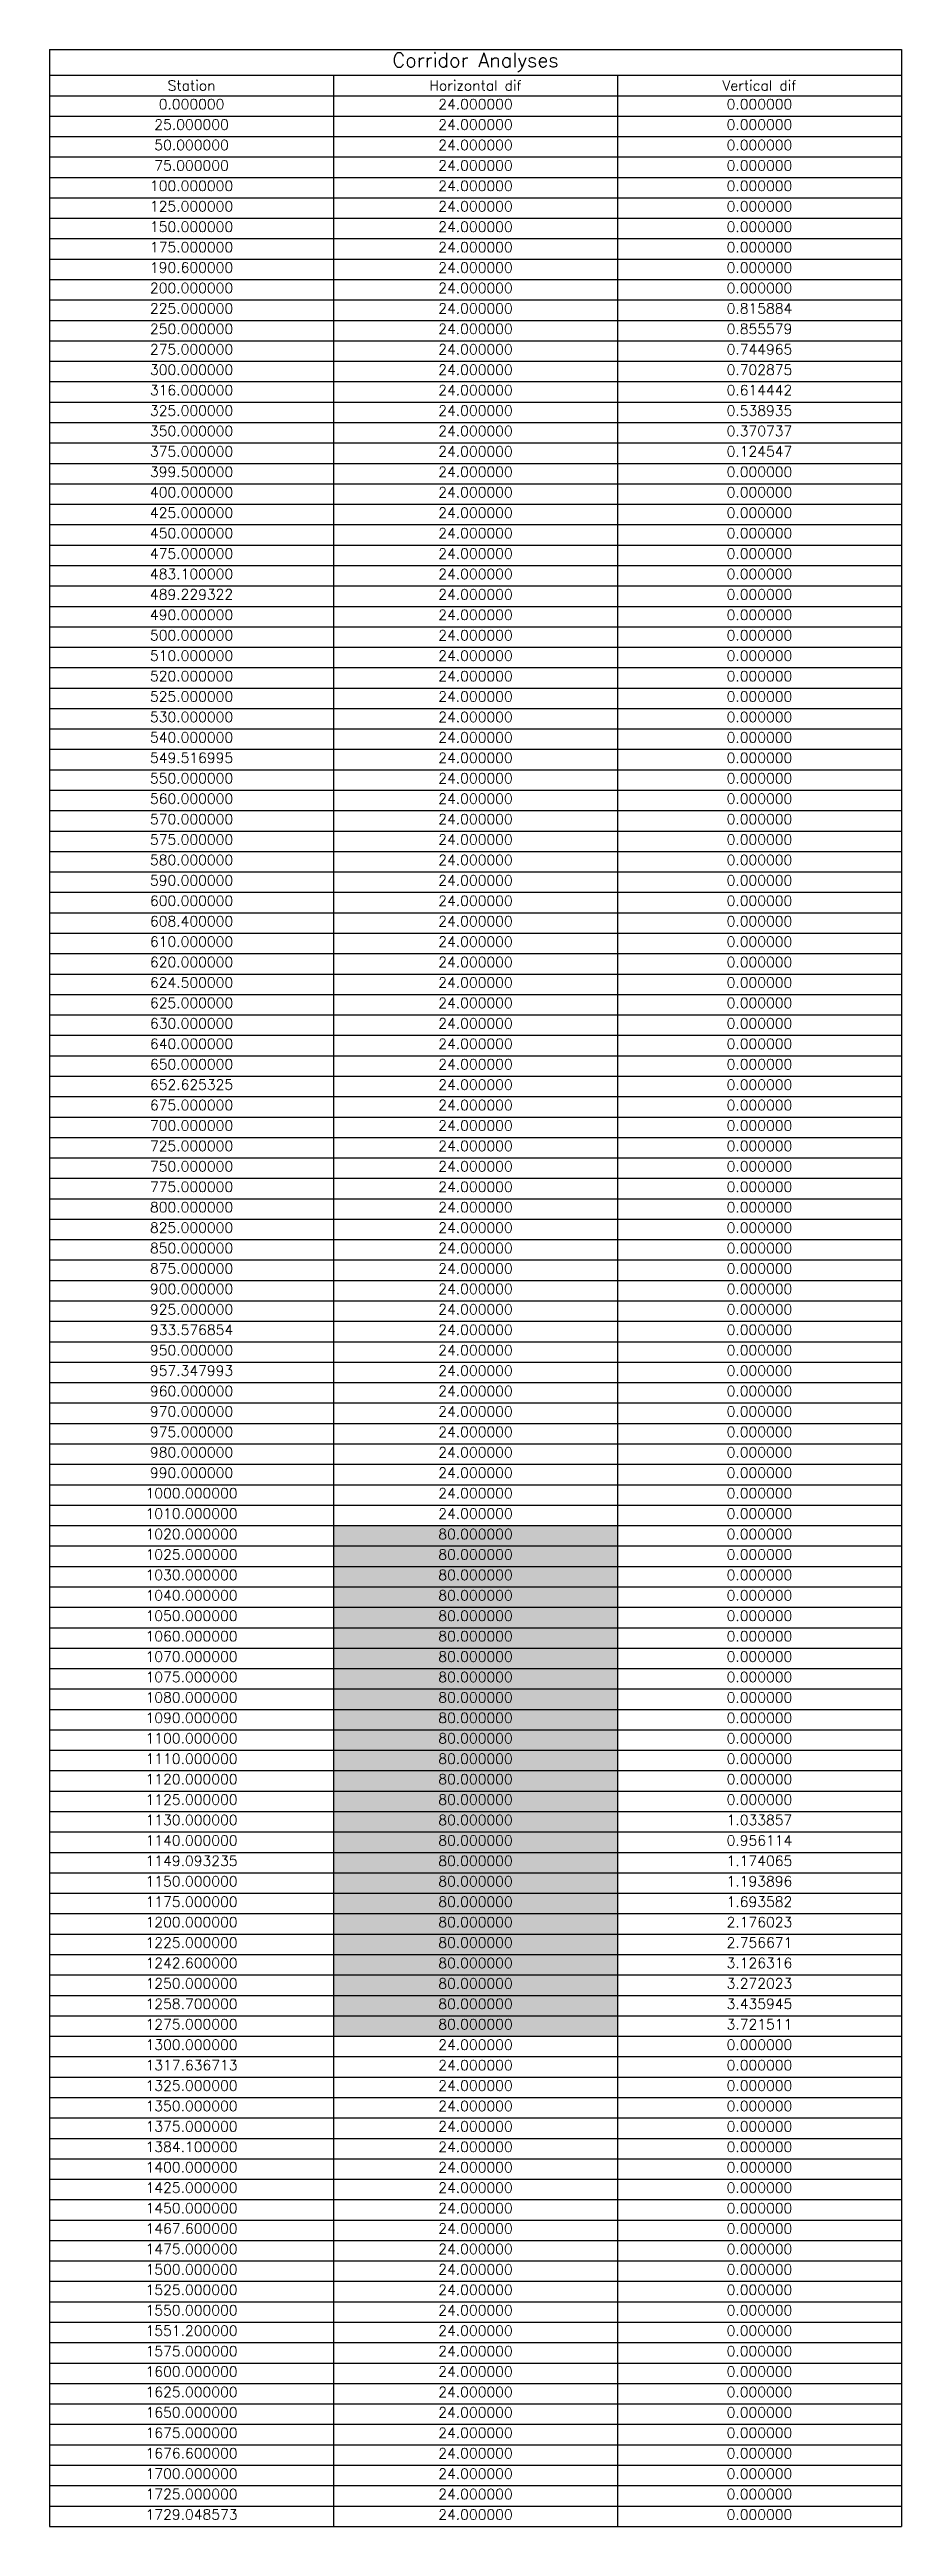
# Model space of a CAD drawing. Header units: feet. Extents: x 4905 to 6015, y 4206 to 4449.
# Drawn here: x 6000 to 6015, y 4206.35 to 4250 of the extents above.
import ezdxf

# ---------------------------------------------------------------- set-up
doc = ezdxf.new("R2010")
doc.units = ezdxf.units.FT
doc.header["$MEASUREMENT"] = 0
doc.styles.get("Standard").update_dxf_attribs({"font": 'simplex.shx'})

# ---------------------------------------------------------------- blocks, each defined once
blk = doc.blocks.new('*T37')
at = {"color": 0, "linetype": 'ByBlock', "lineweight": -2, "transparency": 16777216}
for p, q in [((0, 0), (15, 0)), ((0, 0), (0, -43.653)), ((15, 0), (15, -43.653)), ((0, -0.453), (15, -0.453)), ((0, -0.813), (15, -0.813)), ((5, -0.453), (5, -43.653)), ((10, -0.453), (10, -43.653)), ((0, -1.173), (15, -1.173)), ((0, -1.533), (15, -1.533)), ((0, -1.893), (15, -1.893)), ((0, -2.253), (15, -2.253)), ((0, -2.613), (15, -2.613)), ((0, -2.973), (15, -2.973)), ((0, -3.333), (15, -3.333)), ((0, -3.693), (15, -3.693)), ((0, -4.053), (15, -4.053)), ((0, -4.413), (15, -4.413)), ((0, -4.773), (15, -4.773)), ((0, -5.133), (15, -5.133)), ((0, -5.493), (15, -5.493)), ((0, -5.853), (15, -5.853)), ((0, -6.213), (15, -6.213)), ((0, -6.573), (15, -6.573)), ((0, -6.933), (15, -6.933)), ((0, -7.293), (15, -7.293)), ((0, -7.653), (15, -7.653)), ((0, -8.013), (15, -8.013)), ((0, -8.373), (15, -8.373)), ((0, -8.733), (15, -8.733)), ((0, -9.093), (15, -9.093)), ((0, -9.453), (15, -9.453)), ((0, -9.813), (15, -9.813)), ((0, -10.173), (15, -10.173)), ((0, -10.533), (15, -10.533)), ((0, -10.893), (15, -10.893)), ((0, -11.253), (15, -11.253)), ((0, -11.613), (15, -11.613)), ((0, -11.973), (15, -11.973)), ((0, -12.333), (15, -12.333)), ((0, -12.693), (15, -12.693)), ((0, -13.053), (15, -13.053)), ((0, -13.413), (15, -13.413)), ((0, -13.773), (15, -13.773)), ((0, -14.133), (15, -14.133)), ((0, -14.493), (15, -14.493)), ((0, -14.853), (15, -14.853)), ((0, -15.213), (15, -15.213)), ((0, -15.573), (15, -15.573)), ((0, -15.933), (15, -15.933)), ((0, -16.293), (15, -16.293)), ((0, -16.653), (15, -16.653)), ((0, -17.013), (15, -17.013)), ((0, -17.373), (15, -17.373)), ((0, -17.733), (15, -17.733)), ((0, -18.093), (15, -18.093)), ((0, -18.453), (15, -18.453)), ((0, -18.813), (15, -18.813)), ((0, -19.173), (15, -19.173)), ((0, -19.533), (15, -19.533)), ((0, -19.893), (15, -19.893)), ((0, -20.253), (15, -20.253)), ((0, -20.613), (15, -20.613)), ((0, -20.973), (15, -20.973)), ((0, -21.333), (15, -21.333)), ((0, -21.693), (15, -21.693)), ((0, -22.053), (15, -22.053)), ((0, -22.413), (15, -22.413)), ((0, -22.773), (15, -22.773)), ((0, -23.133), (15, -23.133)), ((0, -23.493), (15, -23.493)), ((0, -23.853), (15, -23.853)), ((0, -24.213), (15, -24.213)), ((0, -24.573), (15, -24.573)), ((0, -24.933), (15, -24.933)), ((0, -25.293), (15, -25.293)), ((0, -25.653), (15, -25.653)), ((0, -26.013), (15, -26.013)), ((0, -26.373), (15, -26.373)), ((0, -26.733), (15, -26.733)), ((0, -27.093), (15, -27.093)), ((0, -27.453), (15, -27.453)), ((0, -27.813), (15, -27.813)), ((0, -28.173), (15, -28.173)), ((0, -28.533), (15, -28.533)), ((0, -28.893), (15, -28.893)), ((0, -29.253), (15, -29.253)), ((0, -29.613), (15, -29.613)), ((0, -29.973), (15, -29.973)), ((0, -30.333), (15, -30.333)), ((0, -30.693), (15, -30.693)), ((0, -31.053), (15, -31.053)), ((0, -31.413), (15, -31.413)), ((0, -31.773), (15, -31.773)), ((0, -32.133), (15, -32.133)), ((0, -32.493), (15, -32.493)), ((0, -32.853), (15, -32.853)), ((0, -33.213), (15, -33.213)), ((0, -33.573), (15, -33.573)), ((0, -33.933), (15, -33.933)), ((0, -34.293), (15, -34.293)), ((0, -34.653), (15, -34.653)), ((0, -35.013), (15, -35.013)), ((0, -35.373), (15, -35.373)), ((0, -35.733), (15, -35.733)), ((0, -36.093), (15, -36.093)), ((0, -36.453), (15, -36.453)), ((0, -36.813), (15, -36.813)), ((0, -37.173), (15, -37.173)), ((0, -37.533), (15, -37.533)), ((0, -37.893), (15, -37.893)), ((0, -38.253), (15, -38.253)), ((0, -38.613), (15, -38.613)), ((0, -38.973), (15, -38.973)), ((0, -39.333), (15, -39.333)), ((0, -39.693), (15, -39.693)), ((0, -40.053), (15, -40.053)), ((0, -40.413), (15, -40.413)), ((0, -40.773), (15, -40.773)), ((0, -41.133), (15, -41.133)), ((0, -41.493), (15, -41.493)), ((0, -41.853), (15, -41.853)), ((0, -42.213), (15, -42.213)), ((0, -42.573), (15, -42.573)), ((0, -42.933), (15, -42.933)), ((0, -43.293), (15, -43.293)), ((0, -43.653), (15, -43.653))]:
    blk.add_line(p, q, dxfattribs=at)
at = {"color": 70, "true_color": 0x7fff00, "transparency": 16777216}
for points in [[(5, -26.013), (5, -26.373), (10, -26.013), (10, -26.373)], [(5, -26.373), (5, -26.733), (10, -26.373), (10, -26.733)], [(5, -26.733), (5, -27.093), (10, -26.733), (10, -27.093)], [(5, -27.093), (5, -27.453), (10, -27.093), (10, -27.453)], [(5, -27.453), (5, -27.813), (10, -27.453), (10, -27.813)], [(5, -27.813), (5, -28.173), (10, -27.813), (10, -28.173)], [(5, -28.173), (5, -28.533), (10, -28.173), (10, -28.533)], [(5, -28.533), (5, -28.893), (10, -28.533), (10, -28.893)], [(5, -28.893), (5, -29.253), (10, -28.893), (10, -29.253)], [(5, -29.253), (5, -29.613), (10, -29.253), (10, -29.613)], [(5, -29.613), (5, -29.973), (10, -29.613), (10, -29.973)], [(5, -29.973), (5, -30.333), (10, -29.973), (10, -30.333)], [(5, -30.333), (5, -30.693), (10, -30.333), (10, -30.693)], [(5, -30.693), (5, -31.053), (10, -30.693), (10, -31.053)], [(5, -31.053), (5, -31.413), (10, -31.053), (10, -31.413)], [(5, -31.413), (5, -31.773), (10, -31.413), (10, -31.773)], [(5, -31.773), (5, -32.133), (10, -31.773), (10, -32.133)], [(5, -32.133), (5, -32.493), (10, -32.133), (10, -32.493)], [(5, -32.493), (5, -32.853), (10, -32.493), (10, -32.853)], [(5, -32.853), (5, -33.213), (10, -32.853), (10, -33.213)], [(5, -33.213), (5, -33.573), (10, -33.213), (10, -33.573)], [(5, -33.573), (5, -33.933), (10, -33.573), (10, -33.933)], [(5, -33.933), (5, -34.293), (10, -33.933), (10, -34.293)], [(5, -34.293), (5, -34.653), (10, -34.293), (10, -34.653)], [(5, -34.653), (5, -35.013), (10, -34.653), (10, -35.013)]]:
    blk.add_solid(points, dxfattribs=at)
at = {"color": 0, "transparency": 16777216}
for s, insert, char_height, width, attachment_point in [('Corridor Analyses', (7.5, -0.227), 0.25, 14.88, 5), ('Station', (2.5, -0.633), 0.18, 4.88, 5), ('Horizontal dif', (7.5, -0.633), 0.18, 4.88, 5), ('Vertical dif', (12.5, -0.633), 0.18, 4.88, 5), ('25.000000', (2.5, -1.233), 0.18, 4.88, 2), ('0.000000', (2.5, -0.873), 0.18, 4.88, 2), ('24.000000', (7.5, -0.873), 0.18, 4.88, 2), ('24.000000', (7.5, -1.233), 0.18, 4.88, 2), ('0.000000', (12.5, -0.873), 0.18, 4.88, 2), ('0.000000', (12.5, -1.233), 0.18, 4.88, 2), ('50.000000', (2.5, -1.593), 0.18, 4.88, 2), ('24.000000', (7.5, -1.593), 0.18, 4.88, 2), ('0.000000', (12.5, -1.593), 0.18, 4.88, 2), ('75.000000', (2.5, -1.953), 0.18, 4.88, 2), ('24.000000', (7.5, -1.953), 0.18, 4.88, 2), ('0.000000', (12.5, -1.953), 0.18, 4.88, 2), ('100.000000', (2.5, -2.313), 0.18, 4.88, 2), ('24.000000', (7.5, -2.313), 0.18, 4.88, 2), ('0.000000', (12.5, -2.313), 0.18, 4.88, 2), ('125.000000', (2.5, -2.673), 0.18, 4.88, 2), ('150.000000', (2.5, -3.033), 0.18, 4.88, 2), ('24.000000', (7.5, -2.673), 0.18, 4.88, 2), ('24.000000', (7.5, -3.033), 0.18, 4.88, 2), ('0.000000', (12.5, -2.673), 0.18, 4.88, 2), ('0.000000', (12.5, -3.033), 0.18, 4.88, 2), ('175.000000', (2.5, -3.393), 0.18, 4.88, 2), ('24.000000', (7.5, -3.393), 0.18, 4.88, 2), ('0.000000', (12.5, -3.393), 0.18, 4.88, 2), ('190.600000', (2.5, -3.753), 0.18, 4.88, 2), ('24.000000', (7.5, -3.753), 0.18, 4.88, 2), ('0.000000', (12.5, -3.753), 0.18, 4.88, 2), ('200.000000', (2.5, -4.113), 0.18, 4.88, 2), ('24.000000', (7.5, -4.113), 0.18, 4.88, 2), ('0.000000', (12.5, -4.113), 0.18, 4.88, 2), ('225.000000', (2.5, -4.473), 0.18, 4.88, 2), ('24.000000', (7.5, -4.473), 0.18, 4.88, 2), ('0.815884', (12.5, -4.473), 0.18, 4.88, 2), ('250.000000', (2.5, -4.833), 0.18, 4.88, 2), ('275.000000', (2.5, -5.193), 0.18, 4.88, 2), ('24.000000', (7.5, -4.833), 0.18, 4.88, 2), ('24.000000', (7.5, -5.193), 0.18, 4.88, 2), ('0.855579', (12.5, -4.833), 0.18, 4.88, 2), ('0.744965', (12.5, -5.193), 0.18, 4.88, 2), ('300.000000', (2.5, -5.553), 0.18, 4.88, 2), ('24.000000', (7.5, -5.553), 0.18, 4.88, 2), ('0.702875', (12.5, -5.553), 0.18, 4.88, 2), ('316.000000', (2.5, -5.913), 0.18, 4.88, 2), ('24.000000', (7.5, -5.913), 0.18, 4.88, 2), ('0.614442', (12.5, -5.913), 0.18, 4.88, 2), ('325.000000', (2.5, -6.273), 0.18, 4.88, 2), ('24.000000', (7.5, -6.273), 0.18, 4.88, 2), ('0.538935', (12.5, -6.273), 0.18, 4.88, 2), ('350.000000', (2.5, -6.633), 0.18, 4.88, 2), ('24.000000', (7.5, -6.633), 0.18, 4.88, 2), ('0.370737', (12.5, -6.633), 0.18, 4.88, 2), ('375.000000', (2.5, -6.993), 0.18, 4.88, 2), ('399.500000', (2.5, -7.353), 0.18, 4.88, 2), ('24.000000', (7.5, -6.993), 0.18, 4.88, 2), ('24.000000', (7.5, -7.353), 0.18, 4.88, 2), ('0.124547', (12.5, -6.993), 0.18, 4.88, 2), ('0.000000', (12.5, -7.353), 0.18, 4.88, 2), ('400.000000', (2.5, -7.713), 0.18, 4.88, 2), ('24.000000', (7.5, -7.713), 0.18, 4.88, 2), ('0.000000', (12.5, -7.713), 0.18, 4.88, 2), ('425.000000', (2.5, -8.073), 0.18, 4.88, 2), ('24.000000', (7.5, -8.073), 0.18, 4.88, 2), ('0.000000', (12.5, -8.073), 0.18, 4.88, 2), ('450.000000', (2.5, -8.433), 0.18, 4.88, 2), ('24.000000', (7.5, -8.433), 0.18, 4.88, 2), ('0.000000', (12.5, -8.433), 0.18, 4.88, 2), ('475.000000', (2.5, -8.793), 0.18, 4.88, 2), ('483.100000', (2.5, -9.153), 0.18, 4.88, 2), ('24.000000', (7.5, -8.793), 0.18, 4.88, 2), ('24.000000', (7.5, -9.153), 0.18, 4.88, 2), ('0.000000', (12.5, -8.793), 0.18, 4.88, 2), ('0.000000', (12.5, -9.153), 0.18, 4.88, 2), ('489.229322', (2.5, -9.513), 0.18, 4.88, 2), ('24.000000', (7.5, -9.513), 0.18, 4.88, 2), ('0.000000', (12.5, -9.513), 0.18, 4.88, 2), ('490.000000', (2.5, -9.873), 0.18, 4.88, 2), ('24.000000', (7.5, -9.873), 0.18, 4.88, 2), ('0.000000', (12.5, -9.873), 0.18, 4.88, 2), ('500.000000', (2.5, -10.233), 0.18, 4.88, 2), ('24.000000', (7.5, -10.233), 0.18, 4.88, 2), ('0.000000', (12.5, -10.233), 0.18, 4.88, 2), ('510.000000', (2.5, -10.593), 0.18, 4.88, 2), ('24.000000', (7.5, -10.593), 0.18, 4.88, 2), ('0.000000', (12.5, -10.593), 0.18, 4.88, 2), ('520.000000', (2.5, -10.953), 0.18, 4.88, 2), ('525.000000', (2.5, -11.313), 0.18, 4.88, 2), ('24.000000', (7.5, -10.953), 0.18, 4.88, 2), ('24.000000', (7.5, -11.313), 0.18, 4.88, 2), ('0.000000', (12.5, -10.953), 0.18, 4.88, 2), ('0.000000', (12.5, -11.313), 0.18, 4.88, 2), ('530.000000', (2.5, -11.673), 0.18, 4.88, 2), ('24.000000', (7.5, -11.673), 0.18, 4.88, 2), ('0.000000', (12.5, -11.673), 0.18, 4.88, 2), ('540.000000', (2.5, -12.033), 0.18, 4.88, 2), ('24.000000', (7.5, -12.033), 0.18, 4.88, 2), ('0.000000', (12.5, -12.033), 0.18, 4.88, 2), ('549.516995', (2.5, -12.393), 0.18, 4.88, 2), ('24.000000', (7.5, -12.393), 0.18, 4.88, 2), ('0.000000', (12.5, -12.393), 0.18, 4.88, 2), ('550.000000', (2.5, -12.753), 0.18, 4.88, 2), ('24.000000', (7.5, -12.753), 0.18, 4.88, 2), ('0.000000', (12.5, -12.753), 0.18, 4.88, 2), ('560.000000', (2.5, -13.113), 0.18, 4.88, 2), ('570.000000', (2.5, -13.473), 0.18, 4.88, 2), ('24.000000', (7.5, -13.113), 0.18, 4.88, 2), ('24.000000', (7.5, -13.473), 0.18, 4.88, 2), ('0.000000', (12.5, -13.113), 0.18, 4.88, 2), ('0.000000', (12.5, -13.473), 0.18, 4.88, 2), ('575.000000', (2.5, -13.833), 0.18, 4.88, 2), ('24.000000', (7.5, -13.833), 0.18, 4.88, 2), ('0.000000', (12.5, -13.833), 0.18, 4.88, 2), ('580.000000', (2.5, -14.193), 0.18, 4.88, 2), ('24.000000', (7.5, -14.193), 0.18, 4.88, 2), ('0.000000', (12.5, -14.193), 0.18, 4.88, 2), ('590.000000', (2.5, -14.553), 0.18, 4.88, 2), ('24.000000', (7.5, -14.553), 0.18, 4.88, 2), ('0.000000', (12.5, -14.553), 0.18, 4.88, 2), ('600.000000', (2.5, -14.913), 0.18, 4.88, 2), ('608.400000', (2.5, -15.273), 0.18, 4.88, 2), ('24.000000', (7.5, -14.913), 0.18, 4.88, 2), ('24.000000', (7.5, -15.273), 0.18, 4.88, 2), ('0.000000', (12.5, -14.913), 0.18, 4.88, 2), ('0.000000', (12.5, -15.273), 0.18, 4.88, 2), ('610.000000', (2.5, -15.633), 0.18, 4.88, 2), ('24.000000', (7.5, -15.633), 0.18, 4.88, 2), ('0.000000', (12.5, -15.633), 0.18, 4.88, 2), ('620.000000', (2.5, -15.993), 0.18, 4.88, 2), ('24.000000', (7.5, -15.993), 0.18, 4.88, 2), ('0.000000', (12.5, -15.993), 0.18, 4.88, 2), ('624.500000', (2.5, -16.353), 0.18, 4.88, 2), ('24.000000', (7.5, -16.353), 0.18, 4.88, 2), ('0.000000', (12.5, -16.353), 0.18, 4.88, 2), ('625.000000', (2.5, -16.713), 0.18, 4.88, 2), ('24.000000', (7.5, -16.713), 0.18, 4.88, 2), ('0.000000', (12.5, -16.713), 0.18, 4.88, 2), ('630.000000', (2.5, -17.073), 0.18, 4.88, 2), ('640.000000', (2.5, -17.433), 0.18, 4.88, 2), ('24.000000', (7.5, -17.073), 0.18, 4.88, 2), ('24.000000', (7.5, -17.433), 0.18, 4.88, 2), ('0.000000', (12.5, -17.073), 0.18, 4.88, 2), ('0.000000', (12.5, -17.433), 0.18, 4.88, 2), ('650.000000', (2.5, -17.793), 0.18, 4.88, 2), ('24.000000', (7.5, -17.793), 0.18, 4.88, 2), ('0.000000', (12.5, -17.793), 0.18, 4.88, 2), ('652.625325', (2.5, -18.153), 0.18, 4.88, 2), ('24.000000', (7.5, -18.153), 0.18, 4.88, 2), ('0.000000', (12.5, -18.153), 0.18, 4.88, 2), ('675.000000', (2.5, -18.513), 0.18, 4.88, 2), ('24.000000', (7.5, -18.513), 0.18, 4.88, 2), ('0.000000', (12.5, -18.513), 0.18, 4.88, 2), ('700.000000', (2.5, -18.873), 0.18, 4.88, 2), ('24.000000', (7.5, -18.873), 0.18, 4.88, 2), ('0.000000', (12.5, -18.873), 0.18, 4.88, 2), ('725.000000', (2.5, -19.233), 0.18, 4.88, 2), ('750.000000', (2.5, -19.593), 0.18, 4.88, 2), ('24.000000', (7.5, -19.233), 0.18, 4.88, 2), ('24.000000', (7.5, -19.593), 0.18, 4.88, 2), ('0.000000', (12.5, -19.233), 0.18, 4.88, 2), ('0.000000', (12.5, -19.593), 0.18, 4.88, 2), ('775.000000', (2.5, -19.953), 0.18, 4.88, 2), ('24.000000', (7.5, -19.953), 0.18, 4.88, 2), ('0.000000', (12.5, -19.953), 0.18, 4.88, 2), ('800.000000', (2.5, -20.313), 0.18, 4.88, 2), ('24.000000', (7.5, -20.313), 0.18, 4.88, 2), ('0.000000', (12.5, -20.313), 0.18, 4.88, 2), ('825.000000', (2.5, -20.673), 0.18, 4.88, 2), ('24.000000', (7.5, -20.673), 0.18, 4.88, 2), ('0.000000', (12.5, -20.673), 0.18, 4.88, 2), ('850.000000', (2.5, -21.033), 0.18, 4.88, 2), ('24.000000', (7.5, -21.033), 0.18, 4.88, 2), ('0.000000', (12.5, -21.033), 0.18, 4.88, 2), ('875.000000', (2.5, -21.393), 0.18, 4.88, 2), ('900.000000', (2.5, -21.753), 0.18, 4.88, 2), ('24.000000', (7.5, -21.393), 0.18, 4.88, 2), ('24.000000', (7.5, -21.753), 0.18, 4.88, 2), ('0.000000', (12.5, -21.393), 0.18, 4.88, 2), ('0.000000', (12.5, -21.753), 0.18, 4.88, 2), ('925.000000', (2.5, -22.113), 0.18, 4.88, 2), ('24.000000', (7.5, -22.113), 0.18, 4.88, 2), ('0.000000', (12.5, -22.113), 0.18, 4.88, 2), ('933.576854', (2.5, -22.473), 0.18, 4.88, 2), ('24.000000', (7.5, -22.473), 0.18, 4.88, 2), ('0.000000', (12.5, -22.473), 0.18, 4.88, 2), ('950.000000', (2.5, -22.833), 0.18, 4.88, 2), ('24.000000', (7.5, -22.833), 0.18, 4.88, 2), ('0.000000', (12.5, -22.833), 0.18, 4.88, 2), ('957.347993', (2.5, -23.193), 0.18, 4.88, 2), ('960.000000', (2.5, -23.553), 0.18, 4.88, 2), ('24.000000', (7.5, -23.193), 0.18, 4.88, 2), ('24.000000', (7.5, -23.553), 0.18, 4.88, 2), ('0.000000', (12.5, -23.193), 0.18, 4.88, 2), ('0.000000', (12.5, -23.553), 0.18, 4.88, 2), ('970.000000', (2.5, -23.913), 0.18, 4.88, 2), ('24.000000', (7.5, -23.913), 0.18, 4.88, 2), ('0.000000', (12.5, -23.913), 0.18, 4.88, 2), ('975.000000', (2.5, -24.273), 0.18, 4.88, 2), ('24.000000', (7.5, -24.273), 0.18, 4.88, 2), ('0.000000', (12.5, -24.273), 0.18, 4.88, 2), ('980.000000', (2.5, -24.633), 0.18, 4.88, 2), ('24.000000', (7.5, -24.633), 0.18, 4.88, 2), ('0.000000', (12.5, -24.633), 0.18, 4.88, 2), ('990.000000', (2.5, -24.993), 0.18, 4.88, 2), ('24.000000', (7.5, -24.993), 0.18, 4.88, 2), ('0.000000', (12.5, -24.993), 0.18, 4.88, 2), ('1000.000000', (2.5, -25.353), 0.18, 4.88, 2), ('1010.000000', (2.5, -25.713), 0.18, 4.88, 2), ('24.000000', (7.5, -25.353), 0.18, 4.88, 2), ('24.000000', (7.5, -25.713), 0.18, 4.88, 2), ('0.000000', (12.5, -25.353), 0.18, 4.88, 2), ('0.000000', (12.5, -25.713), 0.18, 4.88, 2), ('1020.000000', (2.5, -26.073), 0.18, 4.88, 2), ('80.000000', (7.5, -26.073), 0.18, 4.88, 2), ('0.000000', (12.5, -26.073), 0.18, 4.88, 2), ('1025.000000', (2.5, -26.433), 0.18, 4.88, 2), ('80.000000', (7.5, -26.433), 0.18, 4.88, 2), ('0.000000', (12.5, -26.433), 0.18, 4.88, 2), ('1030.000000', (2.5, -26.793), 0.18, 4.88, 2), ('80.000000', (7.5, -26.793), 0.18, 4.88, 2), ('0.000000', (12.5, -26.793), 0.18, 4.88, 2), ('1040.000000', (2.5, -27.153), 0.18, 4.88, 2), ('80.000000', (7.5, -27.153), 0.18, 4.88, 2), ('0.000000', (12.5, -27.153), 0.18, 4.88, 2), ('1050.000000', (2.5, -27.513), 0.18, 4.88, 2), ('1060.000000', (2.5, -27.873), 0.18, 4.88, 2), ('80.000000', (7.5, -27.513), 0.18, 4.88, 2), ('80.000000', (7.5, -27.873), 0.18, 4.88, 2), ('0.000000', (12.5, -27.513), 0.18, 4.88, 2), ('0.000000', (12.5, -27.873), 0.18, 4.88, 2), ('1070.000000', (2.5, -28.233), 0.18, 4.88, 2), ('80.000000', (7.5, -28.233), 0.18, 4.88, 2), ('0.000000', (12.5, -28.233), 0.18, 4.88, 2), ('1075.000000', (2.5, -28.593), 0.18, 4.88, 2), ('80.000000', (7.5, -28.593), 0.18, 4.88, 2), ('0.000000', (12.5, -28.593), 0.18, 4.88, 2), ('1080.000000', (2.5, -28.953), 0.18, 4.88, 2), ('80.000000', (7.5, -28.953), 0.18, 4.88, 2), ('0.000000', (12.5, -28.953), 0.18, 4.88, 2), ('1090.000000', (2.5, -29.313), 0.18, 4.88, 2), ('1100.000000', (2.5, -29.673), 0.18, 4.88, 2), ('80.000000', (7.5, -29.313), 0.18, 4.88, 2), ('80.000000', (7.5, -29.673), 0.18, 4.88, 2), ('0.000000', (12.5, -29.313), 0.18, 4.88, 2), ('0.000000', (12.5, -29.673), 0.18, 4.88, 2), ('1110.000000', (2.5, -30.033), 0.18, 4.88, 2), ('80.000000', (7.5, -30.033), 0.18, 4.88, 2), ('0.000000', (12.5, -30.033), 0.18, 4.88, 2), ('1120.000000', (2.5, -30.393), 0.18, 4.88, 2), ('80.000000', (7.5, -30.393), 0.18, 4.88, 2), ('0.000000', (12.5, -30.393), 0.18, 4.88, 2), ('1125.000000', (2.5, -30.753), 0.18, 4.88, 2), ('80.000000', (7.5, -30.753), 0.18, 4.88, 2), ('0.000000', (12.5, -30.753), 0.18, 4.88, 2), ('1130.000000', (2.5, -31.113), 0.18, 4.88, 2), ('80.000000', (7.5, -31.113), 0.18, 4.88, 2), ('1.033857', (12.5, -31.113), 0.18, 4.88, 2), ('1140.000000', (2.5, -31.473), 0.18, 4.88, 2), ('1149.093235', (2.5, -31.833), 0.18, 4.88, 2), ('80.000000', (7.5, -31.473), 0.18, 4.88, 2), ('80.000000', (7.5, -31.833), 0.18, 4.88, 2), ('0.956114', (12.5, -31.473), 0.18, 4.88, 2), ('1.174065', (12.5, -31.833), 0.18, 4.88, 2), ('1150.000000', (2.5, -32.193), 0.18, 4.88, 2), ('80.000000', (7.5, -32.193), 0.18, 4.88, 2), ('1.193896', (12.5, -32.193), 0.18, 4.88, 2), ('1175.000000', (2.5, -32.553), 0.18, 4.88, 2), ('80.000000', (7.5, -32.553), 0.18, 4.88, 2), ('1.693582', (12.5, -32.553), 0.18, 4.88, 2), ('1200.000000', (2.5, -32.913), 0.18, 4.88, 2), ('80.000000', (7.5, -32.913), 0.18, 4.88, 2), ('2.176023', (12.5, -32.913), 0.18, 4.88, 2), ('1225.000000', (2.5, -33.273), 0.18, 4.88, 2), ('80.000000', (7.5, -33.273), 0.18, 4.88, 2), ('2.756671', (12.5, -33.273), 0.18, 4.88, 2), ('1242.600000', (2.5, -33.633), 0.18, 4.88, 2), ('1250.000000', (2.5, -33.993), 0.18, 4.88, 2), ('80.000000', (7.5, -33.633), 0.18, 4.88, 2), ('80.000000', (7.5, -33.993), 0.18, 4.88, 2), ('3.126316', (12.5, -33.633), 0.18, 4.88, 2), ('3.272023', (12.5, -33.993), 0.18, 4.88, 2), ('1258.700000', (2.5, -34.353), 0.18, 4.88, 2), ('80.000000', (7.5, -34.353), 0.18, 4.88, 2), ('3.435945', (12.5, -34.353), 0.18, 4.88, 2), ('1275.000000', (2.5, -34.713), 0.18, 4.88, 2), ('80.000000', (7.5, -34.713), 0.18, 4.88, 2), ('3.721511', (12.5, -34.713), 0.18, 4.88, 2), ('1300.000000', (2.5, -35.073), 0.18, 4.88, 2), ('24.000000', (7.5, -35.073), 0.18, 4.88, 2), ('0.000000', (12.5, -35.073), 0.18, 4.88, 2), ('1317.636713', (2.5, -35.433), 0.18, 4.88, 2), ('1325.000000', (2.5, -35.793), 0.18, 4.88, 2), ('24.000000', (7.5, -35.433), 0.18, 4.88, 2), ('24.000000', (7.5, -35.793), 0.18, 4.88, 2), ('0.000000', (12.5, -35.433), 0.18, 4.88, 2), ('0.000000', (12.5, -35.793), 0.18, 4.88, 2), ('1350.000000', (2.5, -36.153), 0.18, 4.88, 2), ('24.000000', (7.5, -36.153), 0.18, 4.88, 2), ('0.000000', (12.5, -36.153), 0.18, 4.88, 2), ('1375.000000', (2.5, -36.513), 0.18, 4.88, 2), ('24.000000', (7.5, -36.513), 0.18, 4.88, 2), ('0.000000', (12.5, -36.513), 0.18, 4.88, 2), ('1384.100000', (2.5, -36.873), 0.18, 4.88, 2), ('24.000000', (7.5, -36.873), 0.18, 4.88, 2), ('0.000000', (12.5, -36.873), 0.18, 4.88, 2), ('1400.000000', (2.5, -37.233), 0.18, 4.88, 2), ('24.000000', (7.5, -37.233), 0.18, 4.88, 2), ('0.000000', (12.5, -37.233), 0.18, 4.88, 2), ('1425.000000', (2.5, -37.593), 0.18, 4.88, 2), ('1450.000000', (2.5, -37.953), 0.18, 4.88, 2), ('24.000000', (7.5, -37.593), 0.18, 4.88, 2), ('24.000000', (7.5, -37.953), 0.18, 4.88, 2), ('0.000000', (12.5, -37.593), 0.18, 4.88, 2), ('0.000000', (12.5, -37.953), 0.18, 4.88, 2), ('1467.600000', (2.5, -38.313), 0.18, 4.88, 2), ('24.000000', (7.5, -38.313), 0.18, 4.88, 2), ('0.000000', (12.5, -38.313), 0.18, 4.88, 2), ('1475.000000', (2.5, -38.673), 0.18, 4.88, 2), ('24.000000', (7.5, -38.673), 0.18, 4.88, 2), ('0.000000', (12.5, -38.673), 0.18, 4.88, 2), ('1500.000000', (2.5, -39.033), 0.18, 4.88, 2), ('24.000000', (7.5, -39.033), 0.18, 4.88, 2), ('0.000000', (12.5, -39.033), 0.18, 4.88, 2), ('1525.000000', (2.5, -39.393), 0.18, 4.88, 2), ('24.000000', (7.5, -39.393), 0.18, 4.88, 2), ('0.000000', (12.5, -39.393), 0.18, 4.88, 2), ('1550.000000', (2.5, -39.753), 0.18, 4.88, 2), ('1551.200000', (2.5, -40.113), 0.18, 4.88, 2), ('24.000000', (7.5, -39.753), 0.18, 4.88, 2), ('24.000000', (7.5, -40.113), 0.18, 4.88, 2), ('0.000000', (12.5, -39.753), 0.18, 4.88, 2), ('0.000000', (12.5, -40.113), 0.18, 4.88, 2), ('1575.000000', (2.5, -40.473), 0.18, 4.88, 2), ('24.000000', (7.5, -40.473), 0.18, 4.88, 2), ('0.000000', (12.5, -40.473), 0.18, 4.88, 2), ('1600.000000', (2.5, -40.833), 0.18, 4.88, 2), ('24.000000', (7.5, -40.833), 0.18, 4.88, 2), ('0.000000', (12.5, -40.833), 0.18, 4.88, 2), ('1625.000000', (2.5, -41.193), 0.18, 4.88, 2), ('24.000000', (7.5, -41.193), 0.18, 4.88, 2), ('0.000000', (12.5, -41.193), 0.18, 4.88, 2), ('1650.000000', (2.5, -41.553), 0.18, 4.88, 2), ('24.000000', (7.5, -41.553), 0.18, 4.88, 2), ('0.000000', (12.5, -41.553), 0.18, 4.88, 2), ('1675.000000', (2.5, -41.913), 0.18, 4.88, 2), ('1676.600000', (2.5, -42.273), 0.18, 4.88, 2), ('24.000000', (7.5, -41.913), 0.18, 4.88, 2), ('24.000000', (7.5, -42.273), 0.18, 4.88, 2), ('0.000000', (12.5, -41.913), 0.18, 4.88, 2), ('0.000000', (12.5, -42.273), 0.18, 4.88, 2), ('1700.000000', (2.5, -42.633), 0.18, 4.88, 2), ('24.000000', (7.5, -42.633), 0.18, 4.88, 2), ('0.000000', (12.5, -42.633), 0.18, 4.88, 2), ('1725.000000', (2.5, -42.993), 0.18, 4.88, 2), ('24.000000', (7.5, -42.993), 0.18, 4.88, 2), ('0.000000', (12.5, -42.993), 0.18, 4.88, 2), ('1729.048573', (2.5, -43.353), 0.18, 4.88, 2), ('24.000000', (7.5, -43.353), 0.18, 4.88, 2), ('0.000000', (12.5, -43.353), 0.18, 4.88, 2)]:
    blk.add_mtext(s, dxfattribs=dict(at, insert=insert, char_height=char_height, width=width, attachment_point=attachment_point))

msp = doc.modelspace()

# ---------------------------------------------------------------- block references
msp.add_blockref('*T37', (6000, 4250))

doc.saveas('drawing.dxf')
